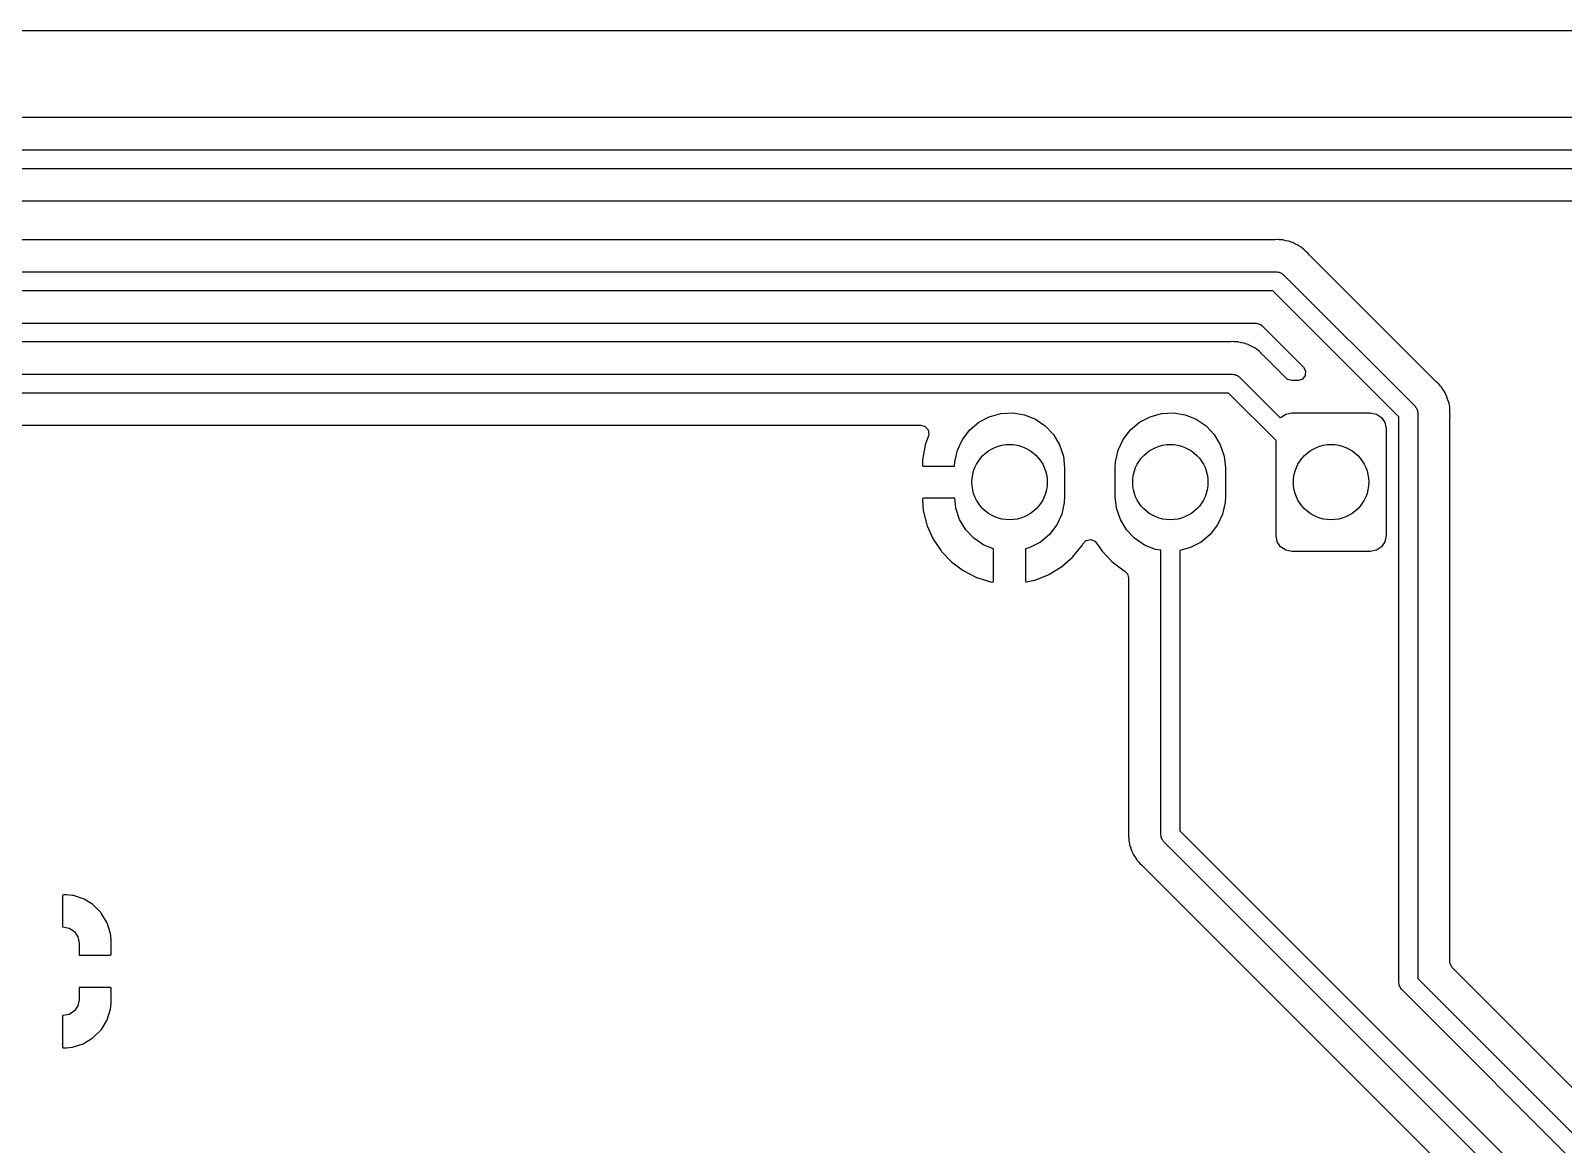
# Model space of a CAD drawing. Extents: x 87 to 209, y -135 to -60.
# Drawn here: x 155.73 to 179.95, y -77.64 to -60.05 of the extents above; entities that cross this region are included whole.
import ezdxf

# ---------------------------------------------------------------- set-up
doc = ezdxf.new("R2010")
doc.units = 0
doc.layers.add('BLACK', color=7, linetype='CONTINUOUS')

msp = doc.modelspace()

# ---------------------------------------------------------------- linework, layer by layer
at = {"layer": 'BLACK', "linetype": 'CONTINUOUS'}
for p, q in [((86.7405, -60.0513), (208.661, -60.0513)), ((181.014, -61.4243), (109.048, -61.4243)), ((108.966, -61.9328), (181.051, -61.9328)), ((180.989, -62.2328), (109.028, -62.2328)), ((109.291, -62.7413), (180.726, -62.7413)), ((175.382, -63.3547), (126.168, -63.3547)), ((175.394, -63.3541), (175.382, -63.3547)), ((175.44, -63.3498), (175.394, -63.3541)), ((175.448, -63.351), (175.44, -63.3498)), ((175.461, -63.3531), (175.448, -63.351)), ((175.481, -63.3547), (175.461, -63.3531)), ((175.502, -63.3547), (175.481, -63.3547)), ((175.513, -63.3574), (175.502, -63.3547)), ((175.547, -63.3662), (175.513, -63.3574)), ((175.559, -63.3686), (175.547, -63.3662)), ((175.604, -63.3758), (175.559, -63.3686)), ((175.624, -63.3843), (175.604, -63.3758)), ((175.643, -63.3907), (175.624, -63.3843)), ((175.664, -63.3961), (175.643, -63.3907)), ((175.671, -63.3999), (175.664, -63.3961)), ((175.704, -63.4183), (175.671, -63.3999)), ((175.671, -63.3999), (175.671, -63.3999)), ((175.715, -63.4235), (175.704, -63.4183)), ((175.75, -63.4387), (175.715, -63.4235)), ((175.757, -63.4419), (175.75, -63.4387)), ((175.75, -63.4387), (175.75, -63.4387)), ((175.763, -63.4468), (175.757, -63.4419)), ((175.774, -63.455), (175.763, -63.4468)), ((175.791, -63.4659), (175.774, -63.455)), ((175.802, -63.4724), (175.791, -63.4659)), ((175.809, -63.4762), (175.802, -63.4724)), ((175.839, -63.5039), (175.809, -63.4762)), ((175.843, -63.5078), (175.839, -63.5039)), ((175.852, -63.5156), (175.843, -63.5078)), ((175.856, -63.5183), (175.852, -63.5156)), ((175.876, -63.5388), (175.856, -63.5183)), ((175.879, -63.5416), (175.876, -63.5388)), ((175.913, -63.5737), (175.879, -63.5416)), ((175.931, -63.5901), (175.913, -63.5737)), ((175.935, -63.5968), (175.931, -63.5901)), ((175.943, -63.6056), (175.935, -63.5968)), ((175.935, -63.5968), (175.935, -63.5968)), ((177.935, -65.5977), (175.943, -63.6056)), ((126.086, -63.8632), (175.419, -63.8632)), ((175.419, -63.8632), (175.438, -63.8683)), ((175.438, -63.8683), (175.458, -63.8683)), ((175.458, -63.8683), (175.475, -63.8782)), ((175.475, -63.8782), (175.494, -63.8833)), ((175.494, -63.8833), (175.508, -63.8973)), ((175.508, -63.8973), (175.525, -63.9071)), ((175.525, -63.9071), (177.602, -65.9834)), ((175.357, -64.1632), (126.148, -64.1632)), ((177.346, -66.1516), (175.357, -64.1632)), ((126.411, -64.6717), (175.094, -64.6717)), ((175.094, -64.6717), (175.162, -64.6917)), ((175.162, -64.6917), (175.183, -64.7086)), ((175.183, -64.7086), (175.839, -65.3642)), ((174.683, -64.9678), (129.071, -64.9678)), ((174.694, -64.9672), (174.683, -64.9678)), ((174.74, -64.9629), (174.694, -64.9672)), ((174.748, -64.9641), (174.74, -64.9629)), ((174.762, -64.9663), (174.748, -64.9641)), ((174.781, -64.9678), (174.762, -64.9663)), ((174.803, -64.9678), (174.781, -64.9678)), ((174.813, -64.9705), (174.803, -64.9678)), ((174.847, -64.9793), (174.813, -64.9705)), ((174.859, -64.9817), (174.847, -64.9793)), ((174.905, -64.9889), (174.859, -64.9817)), ((174.924, -64.9974), (174.905, -64.9889)), ((174.943, -65.0038), (174.924, -64.9974)), ((174.964, -65.0092), (174.943, -65.0038)), ((174.971, -65.013), (174.964, -65.0092)), ((175.004, -65.0314), (174.971, -65.013)), ((174.971, -65.013), (174.971, -65.013)), ((175.015, -65.0366), (175.004, -65.0314)), ((175.05, -65.0518), (175.015, -65.0366)), ((175.05, -65.0519), (175.05, -65.0518)), ((175.057, -65.055), (175.05, -65.0519)), ((175.064, -65.0599), (175.057, -65.055)), ((175.074, -65.0681), (175.064, -65.0599)), ((175.091, -65.079), (175.074, -65.0681)), ((175.103, -65.0855), (175.091, -65.079)), ((175.11, -65.0893), (175.103, -65.0855)), ((175.143, -65.1209), (175.11, -65.0893)), ((175.152, -65.1287), (175.143, -65.1209)), ((175.156, -65.1314), (175.152, -65.1287)), ((175.176, -65.1519), (175.156, -65.1314)), ((175.179, -65.1547), (175.176, -65.1519)), ((175.231, -65.2032), (175.179, -65.1547)), ((175.235, -65.2099), (175.231, -65.2032)), ((175.243, -65.2187), (175.235, -65.2099)), ((175.235, -65.2099), (175.235, -65.2099)), ((175.567, -65.5424), (175.243, -65.2187)), ((175.839, -65.3642), (175.873, -65.4265)), ((128.989, -65.4763), (174.72, -65.4763)), ((174.72, -65.4763), (174.739, -65.4814)), ((174.739, -65.4814), (174.758, -65.4814)), ((174.758, -65.4814), (174.775, -65.4913)), ((174.775, -65.4913), (174.795, -65.4964)), ((174.795, -65.4964), (174.808, -65.5104)), ((174.808, -65.5104), (174.826, -65.5202)), ((174.826, -65.5202), (175.474, -66.1687)), ((175.588, -65.5593), (175.567, -65.5424)), ((175.656, -65.5793), (175.588, -65.5593)), ((175.75, -65.5793), (175.656, -65.5793)), ((175.759, -65.579), (175.75, -65.5793)), ((175.825, -65.5542), (175.759, -65.579)), ((175.868, -65.4973), (175.825, -65.5542)), ((175.873, -65.4265), (175.868, -65.4973)), ((177.944, -65.6057), (177.935, -65.5977)), ((177.979, -65.6351), (177.944, -65.6057)), ((174.657, -65.7763), (129.051, -65.7763)), ((175.406, -66.5249), (174.657, -65.7763)), ((177.984, -65.6415), (177.979, -65.6351)), ((177.992, -65.6525), (177.984, -65.6415)), ((178.005, -65.6675), (177.992, -65.6525)), ((178.02, -65.6827), (178.005, -65.6675)), ((178.024, -65.6895), (178.02, -65.6827)), ((178.043, -65.7224), (178.024, -65.6895)), ((178.024, -65.6895), (178.024, -65.6895)), ((178.05, -65.7323), (178.043, -65.7224)), ((178.077, -65.7697), (178.05, -65.7323)), ((178.085, -65.7897), (178.077, -65.7697)), ((178.094, -65.8074), (178.085, -65.7897)), ((178.105, -65.8259), (178.094, -65.8074)), ((178.107, -65.8335), (178.105, -65.8259)), ((178.118, -65.8702), (178.107, -65.8335)), ((178.107, -65.8335), (178.107, -65.8335)), ((178.121, -65.8815), (178.118, -65.8702)), ((170.876, -66.1489), (171.057, -66.099)), ((171.057, -66.099), (171.245, -66.0892)), ((171.245, -66.0892), (171.43, -66.1198)), ((173.416, -66.1489), (173.597, -66.099)), ((173.597, -66.099), (173.785, -66.0892)), ((173.785, -66.0892), (173.97, -66.1198)), ((175.479, -66.161), (175.56, -66.1068)), ((175.56, -66.1068), (175.656, -66.0878)), ((175.656, -66.0878), (176.896, -66.0878)), ((176.896, -66.0878), (176.992, -66.1068)), ((176.992, -66.1068), (177.073, -66.161)), ((177.602, -65.9834), (177.611, -66.0005)), ((177.611, -66.0005), (177.625, -66.0145)), ((177.625, -66.0145), (177.631, -66.0335)), ((177.631, -66.0335), (177.64, -66.0506)), ((177.64, -66.0506), (177.64, -66.0704)), ((177.64, -66.0704), (177.646, -66.0895)), ((177.646, -66.0895), (177.646, -75.0258)), ((178.128, -65.8984), (178.121, -65.8815)), ((178.138, -65.9244), (178.128, -65.8984)), ((178.141, -65.9422), (178.138, -65.9244)), ((178.141, -65.9457), (178.141, -65.9422)), ((178.145, -65.965), (178.141, -65.9457)), ((178.151, -65.9856), (178.145, -65.965)), ((178.152, -66.0185), (178.151, -65.9856)), ((178.153, -66.0318), (178.152, -66.0185)), ((178.153, -66.0437), (178.153, -66.0318)), ((178.154, -66.048), (178.153, -66.0437)), ((178.154, -66.0771), (178.154, -66.048)), ((178.154, -66.0811), (178.154, -66.0771)), ((178.156, -66.1519), (178.154, -66.0811)), ((129.314, -66.2848), (169.795, -66.2848)), ((169.795, -66.2848), (169.863, -66.3048)), ((169.863, -66.3048), (169.909, -66.3585)), ((170.566, -66.3578), (170.71, -66.2365)), ((170.71, -66.2365), (170.876, -66.1489)), ((171.43, -66.1198), (171.604, -66.1896)), ((171.604, -66.1896), (171.76, -66.2953)), ((171.76, -66.2953), (171.889, -66.4318)), ((173.106, -66.3578), (173.25, -66.2365)), ((173.25, -66.2365), (173.416, -66.1489)), ((173.97, -66.1198), (174.144, -66.1896)), ((174.144, -66.1896), (174.3, -66.2953)), ((174.3, -66.2953), (174.429, -66.4318)), ((175.474, -66.1687), (175.479, -66.161)), ((177.073, -66.161), (177.127, -66.2421)), ((177.127, -66.2421), (177.146, -66.3378)), ((177.146, -66.3378), (177.146, -68.0278)), ((177.346, -75.0879), (177.346, -66.1516)), ((178.154, -66.1715), (178.155, -66.1597)), ((178.154, -74.763), (178.154, -66.1715)), ((178.155, -66.1597), (178.156, -66.1519)), ((169.863, -66.5925), (169.86, -66.6028)), ((169.913, -66.4538), (169.863, -66.5925)), ((169.909, -66.3585), (169.919, -66.4287)), ((169.919, -66.4287), (169.913, -66.4538)), ((170.372, -66.6774), (170.452, -66.5071)), ((170.452, -66.5071), (170.566, -66.3578)), ((171.889, -66.4318), (171.986, -66.5929)), ((171.986, -66.5929), (172.046, -66.771)), ((172.912, -66.6774), (172.992, -66.5071)), ((172.992, -66.5071), (173.106, -66.3578)), ((174.429, -66.4318), (174.526, -66.5929)), ((174.526, -66.5929), (174.586, -66.771)), ((175.406, -68.0278), (175.406, -66.5249)), ((169.819, -66.8318), (169.818, -66.8507)), ((169.82, -66.8236), (169.819, -66.8318)), ((169.86, -66.6028), (169.82, -66.8236)), ((170.331, -66.8608), (170.372, -66.6774)), ((172.046, -66.771), (172.066, -66.9578)), ((172.871, -66.8608), (172.912, -66.6774)), ((174.586, -66.771), (174.606, -66.9578)), ((169.818, -66.8507), (169.818, -66.8536)), ((169.818, -66.8536), (169.818, -66.9107)), ((169.818, -66.9107), (169.822, -66.9259)), ((169.822, -66.9259), (169.824, -66.9271)), ((169.824, -66.9271), (169.832, -66.9288)), ((169.832, -66.9288), (170.328, -66.9288)), ((170.328, -66.9288), (170.331, -66.8608)), ((172.066, -66.9578), (172.066, -67.4078)), ((172.866, -66.9578), (172.871, -66.8608)), ((172.866, -67.4078), (172.866, -66.9578)), ((174.606, -66.9578), (174.606, -67.4078)), ((169.82, -67.4427), (169.818, -67.4503)), ((169.818, -67.4503), (169.818, -67.4639)), ((169.818, -67.4639), (169.818, -67.4692)), ((169.818, -67.4692), (169.832, -67.6355)), ((169.821, -67.4413), (169.82, -67.4427)), ((169.836, -67.4368), (169.821, -67.4413)), ((170.329, -67.4368), (169.836, -67.4368)), ((170.346, -67.5946), (170.329, -67.4368)), ((172.061, -67.5048), (172.02, -67.6882)), ((172.066, -67.4078), (172.061, -67.5048)), ((172.886, -67.5946), (172.866, -67.4078)), ((174.601, -67.5048), (174.56, -67.6882)), ((174.606, -67.4078), (174.601, -67.5048)), ((169.832, -67.6355), (169.834, -67.646)), ((169.834, -67.646), (169.89, -67.862)), ((170.406, -67.7727), (170.346, -67.5946)), ((170.503, -67.9338), (170.406, -67.7727)), ((172.02, -67.6882), (171.94, -67.8585)), ((172.946, -67.7727), (172.886, -67.5946)), ((173.043, -67.9338), (172.946, -67.7727)), ((174.56, -67.6882), (174.48, -67.8585)), ((169.89, -67.862), (169.894, -67.872)), ((169.894, -67.872), (169.985, -68.0755)), ((170.632, -68.0703), (170.503, -67.9338)), ((171.826, -68.0078), (171.682, -68.1291)), ((171.94, -67.8585), (171.826, -68.0078)), ((173.172, -68.0703), (173.043, -67.9338)), ((174.366, -68.0078), (174.222, -68.1291)), ((174.48, -67.8585), (174.366, -68.0078)), ((175.425, -68.1235), (175.406, -68.0278)), ((177.146, -68.0278), (177.127, -68.1235)), ((169.985, -68.0755), (169.991, -68.0848)), ((169.991, -68.0848), (170.115, -68.27)), ((170.115, -68.27), (170.122, -68.2782)), ((170.122, -68.2782), (170.276, -68.4397)), ((170.788, -68.176), (170.632, -68.0703)), ((170.942, -68.2377), (170.788, -68.176)), ((170.942, -68.7465), (170.942, -68.2377)), ((171.516, -68.2167), (171.45, -68.235)), ((171.45, -68.235), (171.45, -68.7444)), ((171.682, -68.1291), (171.516, -68.2167)), ((172.191, -68.3678), (172.332, -68.1953)), ((172.332, -68.1953), (172.338, -68.1865)), ((172.338, -68.1865), (172.357, -68.1538)), ((172.357, -68.1538), (172.408, -68.1045)), ((172.408, -68.1045), (172.478, -68.0907)), ((172.478, -68.0907), (172.544, -68.1166)), ((172.544, -68.1166), (172.571, -68.1458)), ((172.571, -68.1458), (172.597, -68.184)), ((172.597, -68.184), (172.658, -68.2747)), ((172.658, -68.2747), (172.819, -68.444)), ((173.328, -68.176), (173.172, -68.0703)), ((173.502, -68.2458), (173.328, -68.176)), ((173.586, -68.2597), (173.502, -68.2458)), ((173.586, -72.7508), (173.586, -68.2597)), ((174.056, -68.2167), (173.886, -68.2636)), ((173.886, -68.2636), (173.886, -72.6887)), ((174.222, -68.1291), (174.056, -68.2167)), ((175.479, -68.2046), (175.425, -68.1235)), ((175.56, -68.2588), (175.479, -68.2046)), ((175.656, -68.2778), (175.56, -68.2588)), ((176.896, -68.2778), (175.656, -68.2778)), ((176.992, -68.2588), (176.896, -68.2778)), ((177.073, -68.2046), (176.992, -68.2588)), ((177.127, -68.1235), (177.073, -68.2046)), ((170.276, -68.4397), (170.284, -68.4468)), ((170.284, -68.4468), (170.463, -68.58)), ((171.815, -68.6438), (172.006, -68.528)), ((172.006, -68.528), (172.015, -68.5217)), ((172.015, -68.5217), (172.183, -68.3755)), ((172.183, -68.3755), (172.191, -68.3678)), ((172.819, -68.444), (173.007, -68.5836)), ((170.463, -68.58), (170.472, -68.5856)), ((170.472, -68.5856), (170.671, -68.6868)), ((170.671, -68.6868), (170.681, -68.6908)), ((170.681, -68.6908), (170.894, -68.7569)), ((170.894, -68.7569), (170.904, -68.7592)), ((170.904, -68.7592), (170.924, -68.7618)), ((170.924, -68.7618), (170.938, -68.7596)), ((170.938, -68.7596), (170.942, -68.7465)), ((171.45, -68.7444), (171.454, -68.758)), ((171.454, -68.758), (171.465, -68.7595)), ((171.465, -68.7595), (171.588, -68.7335)), ((171.588, -68.7335), (171.598, -68.7305)), ((171.598, -68.7305), (171.806, -68.6485)), ((171.806, -68.6485), (171.815, -68.6438)), ((173.007, -68.5836), (173.012, -68.586)), ((173.012, -68.586), (173.016, -68.5888)), ((173.016, -68.5888), (173.015, -68.5906)), ((173.015, -68.5906), (173.06, -68.6332)), ((173.06, -68.6332), (173.077, -68.6968)), ((173.077, -68.6968), (173.077, -72.6687)), ((173.077, -72.6806), (173.075, -72.6883)), ((173.075, -72.6883), (173.075, -72.6963)), ((173.075, -72.6963), (173.077, -72.7592)), ((173.077, -72.6687), (173.077, -72.6806)), ((173.077, -72.7592), (173.077, -72.7631)), ((173.077, -72.7631), (173.077, -72.7922)), ((173.077, -72.7922), (173.078, -72.7966)), ((173.078, -72.7966), (173.079, -72.8085)), ((173.079, -72.8085), (173.08, -72.8546)), ((173.08, -72.8546), (173.083, -72.8622)), ((173.083, -72.8622), (173.083, -72.8622)), ((173.083, -72.8622), (173.086, -72.8752)), ((173.086, -72.8752), (173.09, -72.8946)), ((173.09, -72.8946), (173.093, -72.9159)), ((173.591, -72.7699), (173.586, -72.7508)), ((173.591, -72.7896), (173.591, -72.7699)), ((173.601, -72.8067), (173.591, -72.7896)), ((173.606, -72.8258), (173.601, -72.8067)), ((173.62, -72.8398), (173.606, -72.8258)), ((173.63, -72.8569), (173.62, -72.8398)), ((184.152, -83.3793), (173.63, -72.8569)), ((173.886, -72.6887), (184.408, -83.2111)), ((173.093, -72.9159), (173.096, -72.9232)), ((173.096, -72.9232), (173.096, -72.9232)), ((173.096, -72.9232), (173.11, -72.9588)), ((173.11, -72.9588), (173.114, -72.97)), ((173.114, -72.97), (173.127, -73.0144)), ((173.127, -73.0144), (173.138, -73.0329)), ((173.138, -73.0329), (173.146, -73.0506)), ((173.146, -73.0506), (173.154, -73.0706)), ((173.154, -73.0706), (173.182, -73.1079)), ((173.182, -73.1079), (173.188, -73.1178)), ((173.188, -73.1178), (173.208, -73.1508)), ((173.208, -73.1508), (173.208, -73.1508)), ((173.208, -73.1508), (173.212, -73.1576)), ((173.212, -73.1576), (173.227, -73.1728)), ((173.227, -73.1728), (173.24, -73.1878)), ((173.24, -73.1878), (173.252, -73.2052)), ((173.252, -73.2052), (173.288, -73.2346)), ((173.288, -73.2346), (173.297, -73.2426)), ((173.297, -73.2426), (182.698, -82.6439)), ((156.235, -73.7077), (156.233, -73.7153)), ((156.233, -73.7153), (156.233, -74.2098)), ((156.236, -73.7063), (156.235, -73.7077)), ((156.252, -73.7018), (156.236, -73.7063)), ((156.289, -73.7018), (156.252, -73.7018)), ((156.296, -73.7021), (156.289, -73.7018)), ((156.39, -73.7118), (156.296, -73.7021)), ((156.403, -73.7147), (156.39, -73.7118)), ((156.558, -73.7658), (156.403, -73.7147)), ((156.571, -73.772), (156.558, -73.7658)), ((156.709, -73.857), (156.571, -73.772)), ((156.72, -73.8661), (156.709, -73.857)), ((156.835, -73.9806), (156.72, -73.8661)), ((156.844, -73.992), (156.835, -73.9806)), ((156.929, -74.1298), (156.844, -73.992)), ((156.233, -74.2098), (156.242, -74.2098)), ((156.242, -74.2098), (156.338, -74.2288)), ((156.338, -74.2288), (156.419, -74.283)), ((156.419, -74.283), (156.473, -74.3641)), ((156.935, -74.143), (156.929, -74.1298)), ((156.987, -74.2972), (156.935, -74.143)), ((156.99, -74.3106), (156.987, -74.2972)), ((157, -74.4062), (156.99, -74.3106)), ((156.473, -74.3641), (156.492, -74.4598)), ((156.492, -74.4598), (156.492, -74.6558)), ((157, -74.4127), (157, -74.4062)), ((157, -74.6423), (157, -74.4127)), ((156.492, -74.6558), (156.982, -74.6558)), ((156.982, -74.6558), (156.997, -74.6513)), ((156.997, -74.6513), (156.998, -74.6499)), ((156.998, -74.6499), (157, -74.6423)), ((178.157, -74.7898), (178.154, -74.763)), ((178.191, -74.8521), (178.157, -74.7898)), ((177.646, -75.0258), (185.272, -82.6523)), ((185.605, -82.2666), (178.191, -74.8521)), ((156.986, -75.1638), (156.492, -75.1638)), ((156.492, -75.1638), (156.492, -75.3598)), ((156.994, -75.1655), (156.986, -75.1638)), ((156.996, -75.1667), (156.994, -75.1655)), ((157, -75.1819), (156.996, -75.1667)), ((157, -75.4069), (157, -75.1819)), ((177.351, -75.107), (177.346, -75.0879)), ((177.351, -75.1267), (177.351, -75.107)), ((177.361, -75.1438), (177.351, -75.1267)), ((177.366, -75.1629), (177.361, -75.1438)), ((177.38, -75.1769), (177.366, -75.1629)), ((177.389, -75.194), (177.38, -75.1769)), ((185.016, -82.8205), (177.389, -75.194)), ((156.419, -75.5366), (156.338, -75.5908)), ((156.473, -75.4555), (156.419, -75.5366)), ((156.492, -75.3598), (156.473, -75.4555)), ((156.936, -75.6754), (156.987, -75.5211)), ((156.987, -75.5211), (156.99, -75.5077)), ((156.99, -75.5077), (157, -75.4134)), ((157, -75.4134), (157, -75.4069)), ((156.242, -75.6098), (156.233, -75.6098)), ((156.233, -75.6098), (156.233, -76.0997)), ((156.338, -75.5908), (156.242, -75.6098)), ((156.845, -75.8266), (156.93, -75.6886)), ((156.93, -75.6886), (156.936, -75.6754)), ((156.572, -76.047), (156.71, -75.9617)), ((156.71, -75.9617), (156.721, -75.9527)), ((156.721, -75.9527), (156.836, -75.838)), ((156.836, -75.838), (156.845, -75.8266)), ((156.233, -76.0997), (156.238, -76.1149)), ((156.238, -76.1149), (156.239, -76.1161)), ((156.239, -76.1161), (156.247, -76.1178)), ((156.247, -76.1178), (156.289, -76.1178)), ((156.289, -76.1178), (156.296, -76.1175)), ((156.296, -76.1175), (156.391, -76.1075)), ((156.391, -76.1075), (156.405, -76.1047)), ((156.405, -76.1047), (156.559, -76.0532)), ((156.559, -76.0532), (156.572, -76.047))]:
    msp.add_line(p, q, dxfattribs=at)
at = {"layer": 'BLACK'}
for centre in [(171.196, -67.1828), (173.736, -67.1828), (176.276, -67.1828)]:
    msp.add_circle(centre, 0.595, dxfattribs=at)

doc.saveas('drawing.dxf')
